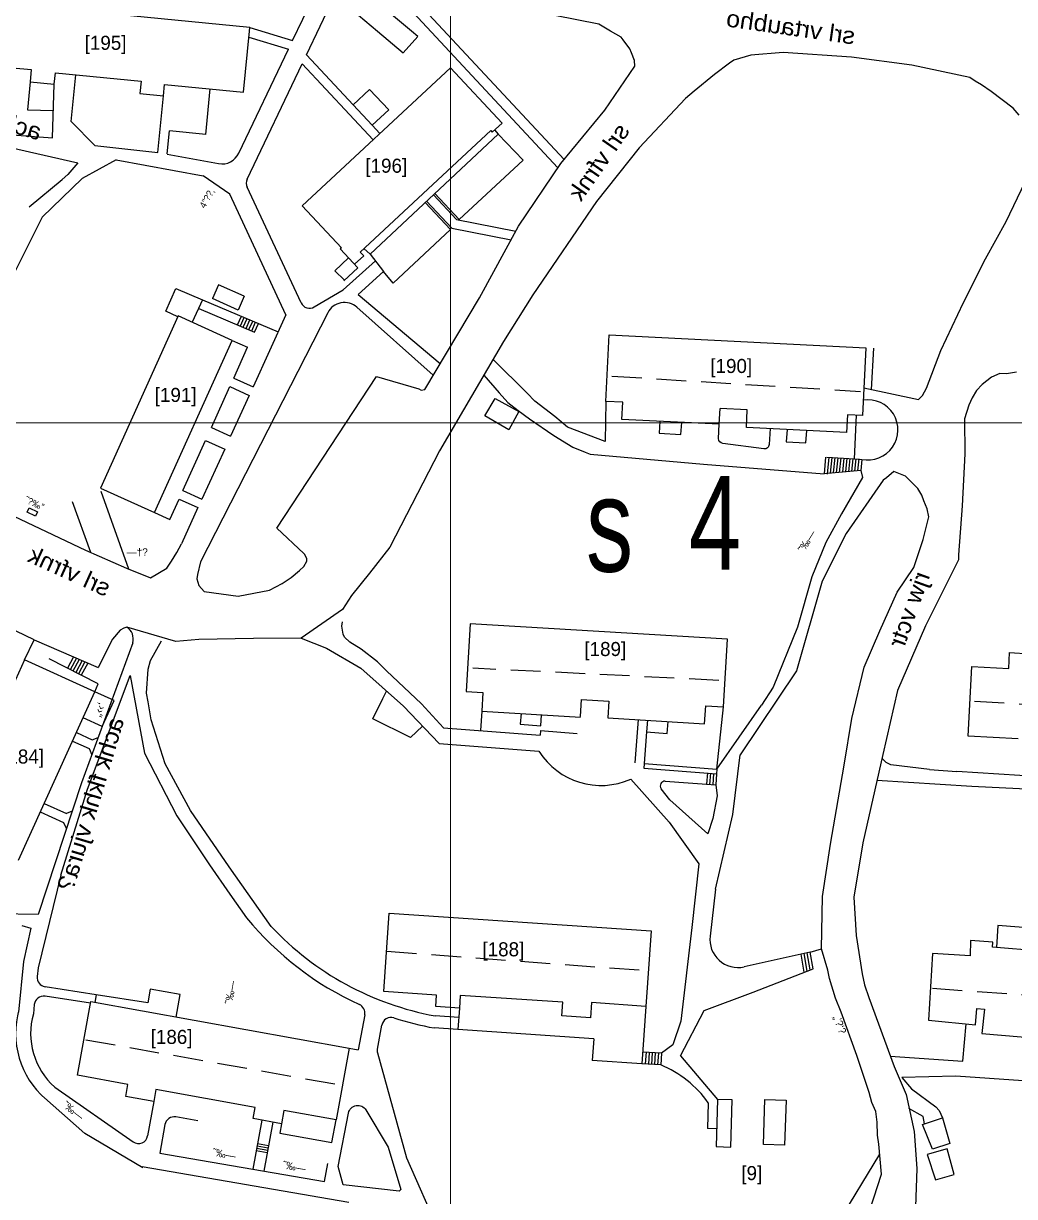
# Model space of a CAD drawing. Header units: millimetres. Extents: x 206768 to 208678, y 737854 to 739416.
# Drawn here: x 207588.9 to 207694.6, y 738225.7 to 738350.8 of the extents above; entities that cross this region are included whole.
import ezdxf
from ezdxf.enums import TextEntityAlignment as Align

# ---------------------------------------------------------------- set-up
doc = ezdxf.new("R2010")
doc.units = ezdxf.units.MM
doc.header["$LTSCALE"] = 0.5
doc.linetypes.add('HIDDEN', pattern=[9.524999999999999, 6.35, -3.175])
doc.layers.get('0').update_dxf_attribs({"color": 2})
for name, color, linetype in [('1BATIM', 6, 'Continuous'), ('1MADREGOT', 60, 'Continuous'), ('F-MADREGOT', 61, 'Continuous'), ('H-HOUSE', 6, 'Continuous'), ('H-MIKLAT', 6, 'Continuous'), ('H-ROOF', 6, 'HIDDEN'), ('H-SCHACHA', 6, 'Continuous'), ('H-ZIBUR', 6, 'Continuous'), ('MISPAR', 1, 'Continuous'), ('reshet', 255, 'Continuous'), ('TEXT', 7, 'Continuous'), ('TR_ANOT_L', 7, 'Continuous')]:
    doc.layers.add(name, color=color, linetype=linetype)
for name, color, linetype, lineweight in [('1COVER', 7, 'Continuous', 25), ('1KAV-ASFLT', 7, 'Continuous', 25), ('1PRAT', 12, 'Continuous', 25), ('R-E-SAFA', 7, 'Continuous', 25), ('R-MER', 7, 'Continuous', 25), ('R-ROAD', 7, 'Continuous', 25), ('rehovot', 7, 'Continuous', 40)]:
    doc.layers.add(name, color=color, linetype=linetype, lineweight=lineweight)
doc.layers.add('help', color=2, linetype='Continuous', lineweight=9, plot=False)
doc.styles.add('NR1', font='narkism$.shx')
doc.styles.add('REHOV-BIG', font='gil1.shx', dxfattribs={"height": 1.8})
doc.styles.add('TRHEBTXT', font='hebtxt')

# ---------------------------------------------------------------- blocks, each defined once
blk = doc.blocks.new('ANOT0')
at = {"style": 'TRHEBTXT', "flags": 8}
blk.add_attdef('TEXT', text='', height=1.6, dxfattribs=at).set_placement((0, -1.155555555555556), align=Align.TOP_CENTER)
blk = doc.blocks.new('ANOT10')
at = {"style": 'TRHEBTXT', "flags": 8}
blk.add_attdef('TEXT', text='', height=1.6, dxfattribs=at).set_placement((0, -1.155555555555556), align=Align.TOP_CENTER)
blk = doc.blocks.new('TR_LOT')
at = {"flags": 8}
blk.add_attdef('LOT', text='', height=3, dxfattribs=at).set_placement((0, 0), align=Align.MIDDLE_CENTER)
blk = doc.blocks.new('ANOT200')
at = {"style": 'TRHEBTXT', "flags": 8}
blk.add_attdef('TEXT', text='', height=1.8, dxfattribs=at).set_placement((0, 0), align=Align.MIDDLE_CENTER)

msp = doc.modelspace()

# ---------------------------------------------------------------- linework, layer by layer
at = {"layer": '1BATIM'}
for p, q in [((207624.0265022367, 738342.1424969835), (207625.7836302868, 738343.7772755668)), ((207627.8271035156, 738341.5808655041), (207625.7836302868, 738343.7772755668)), ((207626.0699754657, 738339.946086921), (207624.0265022367, 738342.1424969835)), ((207626.0699754657, 738339.946086921), (207627.8271035156, 738341.5808655041)), ((207642.1591804965, 738336.24229347), (207639.5048075953, 738339.0067380016)), ((207642.1591804965, 738336.24229347), (207635.3612202101, 738329.8808778507)), ((207635.3612202101, 738329.8808778507), (207632.7428088653, 738332.6789745953)), ((207634.4221339512, 738328.8354481906), (207631.7205814451, 738331.7223915611)), ((207634.4221339512, 738328.8354481906), (207628.2960776701, 738323.102788912)), ((207625.8351698366, 738326.2149234744), (207627.2879768604, 738324.3413900414)), ((207622.0672519881, 738324.4116168699), (207623.549040709, 738325.7901728465)), ((207623.0938552109, 738323.4193035006), (207622.0672519881, 738324.4116168699)), ((207623.0384164625, 738323.3677270397), (207624.5202051834, 738324.7462830164)), ((207628.2960776701, 738323.102788912), (207627.2879768604, 738324.3413900414)), ((207609.6765142368, 738322.9289083742), (207609.0186692157, 738321.4603141691)), ((207612.405760645, 738321.7063642882), (207609.6765142368, 738322.9289083742)), ((207611.7479156239, 738320.2377700825), (207609.0186692157, 738321.4603141691)), ((207612.405760645, 738321.7063642882), (207611.7479156239, 738320.2377700827)), ((207598.5183156329, 738278.5885707398), (207596.4693868325, 738279.5182969203)), ((207597.2580201438, 738275.8111339215), (207598.5183156329, 738278.5885707398)), ((207597.2580201438, 738275.8111339215), (207595.2090913434, 738276.740860102))]:
    msp.add_line(p, q, dxfattribs=at)
at = {"layer": '1COVER'}
for p, q in [((207617.5641307304, 738348.9736109024), (207620.1284500716, 738354.3519705394)), ((207619.0653069624, 738347.4749961171), (207622.2073099494, 738354.0649795772)), ((207645.8748002048, 738335.3961661584), (207629.0079385424, 738353.5239165187)), ((207646.5418126146, 738336.2941191292), (207630.6294293495, 738353.3960386948)), ((207613.0140953143, 738350.3783703998), (207617.5641307304, 738348.9736109024)), ((207612.9156428708, 738349.3621918507), (207617.1291670373, 738348.0613254732)), ((207611.8375311729, 738336.9627386904), (207617.1291670373, 738348.0613254732)), ((207612.7278320569, 738334.182884372), (207618.6025122589, 738346.5043384015)), ((207626.1552280698, 738338.386365153), (207618.6025122589, 738346.5043384015)), ((207624.0265022367, 738342.1424969835), (207619.0653069624, 738347.4749961171)), ((207593.9487751054, 738340.3480957091), (207594.4314097592, 738345.3270237581)), ((207589.5640684217, 738344.5916174353), (207589.2745292023, 738341.6056222846)), ((207608.314925715, 738338.9756829944), (207608.784283755, 738343.8196652224)), ((207603.2026298298, 738337.0355164671), (207603.7889289806, 738343.0863825966)), ((207589.2745292023, 738341.6056222846), (207592.052554497, 738341.5171796122)), ((207593.9487751054, 738340.3480957091), (207596.4847282221, 738337.7794692687)), ((207604.1841484136, 738336.8990918366), (207604.4219100635, 738339.3528970529)), ((207608.314925715, 738338.9756829944), (207604.4219100635, 738339.3528970529)), ((207626.8873647572, 738339.067522896), (207626.0699754657, 738339.946086921)), ((207587.46, 738337.57), (207594.6604908286, 738335.9533646901)), ((207596.4847282221, 738337.7794692687), (207603.2026298298, 738337.0355164671)), ((207598.744753284, 738336.245426662), (207595.1294520459, 738334.2562567452)), ((207598.744753284, 738336.245426662), (207608.0421738784, 738334.5505607999)), ((207604.1766499972, 738336.8579582386), (207609.6735492552, 738335.8559053781)), ((207594.6604908286, 738335.9533646901), (207593.58, 738334.68)), ((207595.1294520459, 738334.2562567452), (207590.8345007169, 738330.1544165384)), ((207610.861486982, 738332.5920221548), (207608.0421738784, 738334.5505607999)), ((207616.8594061425, 738319.7319091726), (207610.861486982, 738332.5920221548)), ((207618.470279698, 738321.0096999136), (207612.7242075365, 738333.3298288154)), ((207635.0685682609, 738329.9009041801), (207632.5967763767, 738332.5423198761)), ((207634.5589431537, 738328.9819591331), (207631.8666139337, 738331.8590462803)), ((207590.8345007169, 738330.1544165384), (207580.0677140679, 738308.6198964838)), ((207634.5589431537, 738328.9819591331), (207640.9043479268, 738327.7343480102)), ((207635.0685682609, 738329.9009041801), (207641.4078897242, 738328.6544891362)), ((207626.4063886048, 738325.4782823086), (207622.965426203, 738322.4069764832)), ((207627.2879768604, 738324.3413900414), (207624.5539745131, 738321.9010967875)), ((207607.9685179558, 738321.3359191944), (207616.0293671199, 738317.9122841505)), ((207619.888474615, 738320.5733505259), (207622.965426203, 738322.4069764832)), ((207624.5539745131, 738321.9010967875), (207633.3289101727, 738314.531359844)), ((207621.3210789247, 738319.9544660168), (207607.73, 738293.38)), ((207624.4320466996, 738320.5371800782), (207632.5806600489, 738313.2782971367)), ((207616.8594061425, 738319.7319091726), (207613.3554614992, 738312.0505048339)), ((207611.1361857707, 738317.0052245418), (207612.7762584791, 738316.2634958103)), ((207611.2928010162, 738312.9833503935), (207612.7762584791, 738316.2634958103)), ((207679.5409293638, 738316.1645073678), (207679.3198626348, 738311.7602966022)), ((207611.2928010162, 738312.9833503935), (207613.3554614992, 738312.0505048339)), ((207608.9027862148, 738307.6986716662), (207610.8807294987, 738312.0721988888)), ((207610.8807294987, 738312.0721988888), (207612.9404398125, 738311.1406875537)), ((207612.9404398125, 738311.1406875537), (207610.9483357162, 738306.7735646092)), ((207608.9027862148, 738307.6986716662), (207610.9483357162, 738306.7735646092)), ((207605.8674545738, 738300.9871012843), (207608.2846789386, 738306.3319444093)), ((207608.2846789386, 738306.3319444093), (207610.3258031861, 738305.4088386891)), ((207610.3258031861, 738305.4088386891), (207607.8912730366, 738300.071822167)), ((207604.4664114144, 738297.8891861683), (207605.4553830563, 738300.0759497795)), ((207605.4553830563, 738300.0759497795), (207607.4762513498, 738299.1620048865)), ((207605.8674545738, 738300.9871012843), (207607.8912730366, 738300.071822167)), ((207607.4762513498, 738299.1620048865), (207605.7100000002, 738295.2900000004)), ((207602.826338706, 738298.6309148998), (207604.4664114144, 738297.8891861683)), ((207626.1282724536, 738276.6273270182), (207627.1939429698, 738278.7983019697)), ((207627.1939429698, 738278.7983019697), (207627.5880174864, 738279.6011072381)), ((207637.7531642362, 738277.4533881609), (207637.6282071287, 738275.3788209832)), ((207662.8543033767, 738271.2835797212), (207663.5356661704, 738277.9087078876)), ((207630.1678361902, 738274.6444188462), (207626.1282724536, 738276.6273270182)), ((207654.4493923326, 738276.5585718397), (207654.076927234, 738271.9330907771)), ((207594.4967633535, 738275.1708321586), (207596.2016413242, 738274.3972026368)), ((207630.1678361902, 738274.6444188462), (207631.4392996755, 738275.8629046865)), ((207633.6565955173, 738275.6873730533), (207643.9763148731, 738274.8856403864)), ((207644.0150428681, 738275.3841382724), (207643.9763148731, 738274.8856403864)), ((207644.0150428681, 738275.3841382724), (207647.9384102382, 738275.0793342681)), ((207655.3471276425, 738275.2483941535), (207655.0340882881, 738271.360895402)), ((207594.0835426114, 738274.2602012684), (207595.8569662606, 738273.4554674908)), ((207596.2016413241, 738274.3972026367), (207596.828808135, 738274.6601315165)), ((207633.2082099431, 738274.0170852767), (207643.8446396901, 738273.1907475737)), ((207595.8569662606, 738273.4554674907), (207596.14043034, 738272.7793178689)), ((207655.0340882881, 738271.360895402), (207662.8174051035, 738270.7849430625)), ((207655.0742215387, 738271.8592926778), (207662.8543033767, 738271.2835797212)), ((207657.3400794241, 738269.9869749754), (207662.7288492478, 738269.5882150815)), ((207702.18, 738270.12), (207688.43, 738271.03)), ((207591.0670311943, 738267.6125957693), (207593.4487935974, 738266.5318136015)), ((207590.6538195584, 738266.7019607467), (207593.1337948196, 738265.5766121242)), ((207594.0607001676, 738266.8000497525), (207593.4487935973, 738266.5318136014)), ((207593.1337948196, 738265.5766121241), (207593.4325191396, 738264.8951552311)), ((207590.4200000007, 738255.7599999999), (207583.1486196269, 738255.8878112222)), ((207625.2623084212, 738245.0784135984), (207624.5835750672, 738241.3163118113)), ((207635.3711660764, 738245.7816560132), (207635.215169247, 738243.4869523309)), ((207655.2678624955, 738245.966936005), (207654.8514488614, 738239.8469437523)), ((207689.0964088721, 738240.1237101798), (207689.4419137362, 738244.0924230212)), ((207649.7072210105, 738242.5019100974), (207635.215169247, 738243.4869523309)), ((207649.7072210105, 738242.5019100974), (207649.5511323929, 738240.2072126538)), ((207654.8514488614, 738239.8469437523), (207649.5511323929, 738240.2072126538)), ((207614.2735378837, 738233.8284809653), (207613.3285630124, 738228.5891491331)), ((207615.4544833233, 738233.6154836213), (207614.5112551369, 738228.3858361326))]:
    msp.add_line(p, q, dxfattribs=at)
for points in [[(207674.58, 738304.56), (207677.54, 738304.37), (207677.7427401761, 738309.0145931264)], [(207672.81, 738251.75), (207674.02, 738252.09), (207674.13, 738257.68), (207674.97, 738263.27), (207676.43, 738271.68), (207677.24, 738276.67), (207678.56, 738282.15), (207680.22, 738286.02), (207682.08, 738290.13), (207683.84, 738292.79), (207684.85, 738295.77)]]:
    msp.add_lwpolyline(points, dxfattribs=at)
msp.add_lwpolyline([(207668.5338673482, 738307.6157073694), (207668.4155249665, 738305.8830620517, -0.4328197305003024), (207667.851225306, 738305.421437231), (207663.4606614358, 738306.0012571213, -0.3906578969283115), (207663.0267534941, 738306.5220489495), (207663.1038061295, 738308.0552957711)], format="xyb", dxfattribs=at)
for centre, radius, start, end in [((207610.0322267264, 738337.8234801472), 2, 259.6687545976889, 334.5089102063727), ((207613.6304842801, 738333.7525136436), 1, 154.5089102063727, 205.0042083282681), ((207619.3765564417, 738321.4323847417), 1, 205.0042083282681, 300.7916829724071), ((207623.1017154124, 738319.0437884128), 2, 48.30496562807478, 152.9132645324387), ((207678.9465216748, 738307.4549351501), 3.212359063051578, 258.402803015098, 98.67236283449574), ((207650.4661408102, 738277.3461592008), 7.81739872803683, 212.110876566762, 294.1904350749749), ((207657.3031811509, 738269.4883383167), 0.5, 85.76792213911351, 217.8881158454344), ((207624.2781960976, 738245.255960591), 1, 349.7730884505443, 65.45591817380046), ((207628.0771480003, 738243.7836483199), 1, 72.17565494704994, 169.7730884574045)]:
    msp.add_arc(centre, radius, start, end, dxfattribs=at)
at = {"layer": '1KAV-ASFLT'}
for p, q in [((207692.13, 738313.09), (207691.14, 738312.28)), ((207693.03, 738313.46), (207692.13, 738313.09)), ((207693.75, 738313.44), (207693.03, 738313.46)), ((207694.83, 738313.63), (207693.75, 738313.44)), ((207690.54, 738311.67), (207690.09, 738310.87)), ((207691.14, 738312.28), (207690.54, 738311.67)), ((207689.72, 738310.1), (207689.26, 738308.65)), ((207690.09, 738310.87), (207689.72, 738310.1)), ((207689.26, 738308.65), (207689.27, 738307.26)), ((207689.27, 738307.26), (207689.29, 738306.24)), ((207689.29, 738306.24), (207689.31, 738304.9)), ((207689.31, 738304.9), (207689.03, 738299.34)), ((207689.03, 738299.34), (207688.63, 738294.12)), ((207688.63, 738293.6), (207685.12, 738286.55)), ((207685.12, 738286.55), (207682.13, 738279.64)), ((207682.13, 738279.64), (207680.55, 738272.82)), ((207680.55, 738272.82), (207678.42, 738263.41)), ((207678.42, 738263.41), (207677.45, 738257.63)), ((207677.7, 738253.51), (207678.34, 738249.43)), ((207674.68, 738249.83), (207674.02, 738252.09)), ((207674.87, 738248.93), (207674.68, 738249.83)), ((207675.51, 738246.85), (207674.87, 738248.93)), ((207678.34, 738249.43), (207678.58, 738248.27)), ((207676.09, 738245.34), (207675.51, 738246.85)), ((207679.06, 738246.91), (207681.75, 738239.55)), ((207677.78, 738240.72), (207676.09, 738245.34)), ((207679.08, 738236.77), (207677.78, 738240.72)), ((207681.75, 738239.55), (207683.03, 738236.55)), ((207679.36, 738235.7), (207679.08, 738236.77)), ((207683.03, 738236.55), (207683.9, 738232.62)), ((207679.8, 738234.74), (207679.36, 738235.7)), ((207679.95, 738233.63), (207679.8, 738234.74)), ((207679.99, 738232.22), (207679.95, 738233.63)), ((207683.9, 738232.62), (207684.17, 738228.68)), ((207680.12, 738231.25), (207679.99, 738232.22)), ((207680.42, 738228.07), (207680.12, 738231.25)), ((207684.17, 738228.68), (207684.05, 738224.58)), ((207678.77, 738223.01), (207680.42, 738228.07))]:
    msp.add_line(p, q, dxfattribs=at)
for points in [[(207650.24, 738350.72), (207650.24, 738350.72), (207640.85, 738352.59), (207628.17, 738353.59), (207621.14, 738354.15), (207615.18, 738355.34), (207609.37, 738358.2), (207605.67, 738360.97)], [(207631.05, 738311.82), (207631.05, 738311.82), (207631.3, 738311.69), (207631.68, 738311.77), (207637.52, 738321.55), (207641.69, 738329.17), (207646.2, 738335.88), (207650.88, 738341.55), (207654.1, 738346.24), (207654.07, 738346.84), (207653.73, 738347.68), (207653.55, 738348.1), (207652.86, 738349.07), (207652.64, 738349.34), (207651.4921739131, 738350)], [(207651.4921739131, 738350), (207650.24, 738350.72)], [(207695.11, 738341.04), (207694.45, 738341.76), (207692.11, 738343.54), (207691.08, 738344.26), (207690.41, 738344.64), (207689.83, 738345.06), (207683.66, 738346.36), (207677.21, 738347.21), (207669.92, 738347.72), (207666.47, 738347.42)], [(207666.47, 738347.42), (207664.66, 738346.89), (207664.18, 738346.58), (207662.59, 738345.36), (207660.42, 738343.57), (207659.48, 738342.8), (207654.55, 738337.53), (207650.01, 738331.81), (207643.2, 738321.86), (207640.09, 738316.89), (207633.26, 738305.22), (207627.93, 738294.94), (207625.78, 738292.17), (207623.87, 738289.79), (207622.91, 738288.28), (207618.5, 738285.24), (207613.39, 738285.2), (207607.56, 738285.08), (207605.12, 738284.87), (207599.87, 738286.42)], [(207678.5272868263, 738311.9282704875), (207684.37, 738310.69), (207684.8, 738311.11), (207685.2, 738311.91), (207686.74, 738315.91), (207689.17, 738321.04), (207691.49, 738325.69), (207693.72, 738329.69), (207695.75, 738333.9)], [(207548.5028645726, 738317.0180758893), (207560.03, 738312.06), (207570.41, 738306.59), (207582.93, 738300.58), (207595.48, 738294.62), (207599.84, 738292.71), (207602.4, 738291.68), (207604.16, 738292.72), (207604.66, 738293.45), (207605.22, 738294.39), (207605.71, 738295.29)], [(207619.08, 738293.7), (207619.08, 738293.7), (207618.87, 738294.17), (207618.78, 738294.28), (207615.9, 738296.96), (207626.51, 738313.16), (207631.05, 738311.82)], [(207684.85, 738295.77), (207685.46, 738298.17), (207685.27, 738299.03), (207684.92, 738299.88), (207684.71, 738300.5), (207684.3, 738301.2), (207682.96, 738302.52), (207681.74, 738303.02)]]:
    msp.add_lwpolyline(points, dxfattribs=at)
msp.add_lwpolyline([(207633.21, 738221.94), (207629.75, 738229.77), (207626.6539459292, 738240.9711712317, -0.1125123842469956), (207626.6336920742, 738241.415133037), (207627.0930356768, 738243.9611953124)], format="xyb", dxfattribs=at)
at = {"layer": '1MADREGOT'}
for p, q in [((207607.5775925996, 738320.4154968099), (207613.5137764266, 738317.8942578483)), ((207611.6908541969, 738318.6684964304), (207612.1030355832, 738319.5798908715)), ((207611.9946745685, 738318.5394566668), (207612.4068559548, 738319.450851108)), ((207612.2984949401, 738318.410416903), (207612.7106763264, 738319.3218113442)), ((207612.6023153118, 738318.2813771394), (207613.0144966981, 738319.1927715805)), ((207612.9061356834, 738318.1523373757), (207613.3183170697, 738319.0637318168)), ((207613.209956055, 738318.023297612), (207613.6221374413, 738318.9346920531)), ((207613.5137764266, 738317.8942578483), (207613.9259578129, 738318.8056522894)), ((207594.2014348447, 738283.2399000413), (207593.5491437415, 738282.0266385898)), ((207594.5051478757, 738283.1079200329), (207593.8432454079, 738281.876781443)), ((207594.8088609068, 738282.9759400247), (207594.1373470741, 738281.7269242961)), ((207595.1125739378, 738282.8439600164), (207594.4314487405, 738281.5770671496)), ((207595.4162869689, 738282.7119800082), (207594.7255504067, 738281.4272100027)), ((207595.72, 738282.58), (207595.0196520731, 738281.277352856)), ((207661.8301045192, 738270.8580016433), (207661.7415486635, 738269.6612736624)), ((207662.1592047139, 738270.833648783), (207662.0706488583, 738269.6369208021)), ((207662.4883049087, 738270.8092959228), (207662.3997490531, 738269.6125679418)), ((207662.8174051035, 738270.7849430625), (207662.7288492478, 738269.5882150815)), ((207672.1573213762, 738249.6106118246), (207671.8421028603, 738251.5345317321)), ((207672.4715475841, 738249.7337412164), (207672.1647352402, 738251.6063544882)), ((207672.7857737921, 738249.8568706083), (207672.4873676201, 738251.6781772441)), ((207673.1, 738249.98), (207672.81, 738251.75)), ((207656.9317004419, 738240.9584307693), (207654.9363045743, 738241.0940602324)), ((207655.2855066918, 738241.0704403102), (207655.2006414751, 738239.8231841528)), ((207655.6147454419, 738241.048038402), (207655.5298802251, 738239.8007822447)), ((207655.9439841919, 738241.0256364938), (207655.8591189751, 738239.7783803365)), ((207656.2732229419, 738241.0032345856), (207656.1883577251, 738239.7559784283)), ((207656.6024616919, 738240.9808326775), (207656.5175964751, 738239.7335765201)), ((207656.9317004419, 738240.9584307693), (207656.8468352251, 738239.7111746119)), ((207656.8468352251, 738239.7111746119), (207654.8514488614, 738239.8469437523)), ((207613.822322248, 738231.3267547127), (207615.0032676876, 738231.1137573686)), ((207613.6891989079, 738230.588663813), (207614.8701443476, 738230.3756664689)), ((207613.7335733546, 738230.8346941129), (207614.9145187942, 738230.6216967688)), ((207613.7779478013, 738231.0807244128), (207614.9588932409, 738230.8677270687))]:
    msp.add_line(p, q, dxfattribs=at)
at = {"layer": '1PRAT'}
msp.add_line((207671.8296323877, 738216.4324094552), (207680.2201473629, 738230.1884379538), dxfattribs=at)
msp.add_lwpolyline([(207590.369215645, 738298.7076686665), (207590.1547239427, 738298.2560124813), (207589.2514115722, 738298.6849958859), (207589.4659032746, 738299.1366520711), (207590.369215645, 738298.7076686665)], dxfattribs=at)
msp.add_arc((207599.0720472152, 738285.1465448481), 1.502802938081109, 344.6520923070889, 57.92855490812383, dxfattribs=at)
at = {"layer": 'F-MADREGOT'}
for p, q in [((207677.54, 738304.37), (207678.3007411379, 738304.3081561226)), ((207678.1988367351, 738303.1082274421), (207674.28, 738302.78)), ((207588.96561486, 738282.9231335605), (207589.99, 738285.07)), ((207589.99, 738285.07), (207596.8308375933, 738282.0972799986))]:
    msp.add_line(p, q, dxfattribs=at)
for points in [[(207674.45, 738304.55), (207674.28, 738302.78)], [(207674.7726037941, 738304.5476369187), (207674.5998799664, 738302.7492770654)], [(207675.0934564738, 738304.5270416454), (207674.9308975906, 738302.8345168032)], [(207675.4143091534, 738304.506446372), (207675.256346386, 738302.8617752049)], [(207675.7351618331, 738304.4858510986), (207675.5817951812, 738302.8890336065)], [(207676.0560145127, 738304.4652558253), (207675.9072439766, 738302.9162920081)], [(207676.3768671923, 738304.444660552), (207676.2326927719, 738302.9435504099)], [(207676.6977198719, 738304.4240652785), (207676.5581415672, 738302.9708088114)], [(207677.0185725516, 738304.4034700051), (207676.8835903625, 738302.998067213)], [(207677.3394252312, 738304.3828747318), (207677.2090391578, 738303.0253256146)], [(207677.6600818422, 738304.3602380372), (207677.5344879531, 738303.0525840162)], [(207677.982635531, 738304.3573532705), (207677.8599367485, 738303.0798424179)], [(207678.3007411379, 738304.3081561226), (207678.1853855438, 738303.1071008194)], [(207596.4693868325, 738279.5182969203), (207596.82, 738280.36), (207591.58, 738283.03)]]:
    msp.add_lwpolyline(points, dxfattribs=at)
at = {"layer": 'H-HOUSE'}
for p, q in [((207613.0140953143, 738350.3783703998), (207585.3385557182, 738353.0611100497)), ((207612.3452262792, 738343.4746274158), (207612.9774369038, 738350)), ((207612.9774369038, 738350), (207613.0140953143, 738350.3783703998)), ((207584.6891834714, 738346.3655792436), (207589.6890663721, 738345.880711446)), ((207589.6890663721, 738345.880711446), (207589.5640684217, 738344.5916174353)), ((207592.1424750672, 738344.3416263622), (207592.2584254928, 738345.5376629758)), ((207592.2584254928, 738345.5376629758), (207601.4011990665, 738344.6514040631)), ((207634.4283726384, 738346.0834476487), (207618.6073621896, 738331.3640599262)), ((207639.9196058295, 738340.181715219), (207634.4283726384, 738346.0834476487)), ((207589.5640684217, 738344.5916174353), (207592.1424750672, 738344.3416263622)), ((207601.4011990665, 738344.6514040631), (207601.2731409698, 738343.3302008625)), ((207603.7889289806, 738343.0863825965), (207603.9057950849, 738344.2923667667)), ((207603.9057950849, 738344.2923667667), (207612.3452262792, 738343.4746274158)), ((207601.2731409698, 738343.3302008625), (207603.7889289806, 738343.0863825966)), ((207638.8825378191, 738339.2168005678), (207639.9196058295, 738340.181715219)), ((207624.7935008994, 738326.4284506531), (207638.7229889037, 738339.3882835006)), ((207639.5048075953, 738339.0067380016), (207625.8351698366, 738326.2149234744)), ((207638.7229889037, 738339.3882835006), (207638.8825378191, 738339.2168005678)), ((207639.1313867079, 738339.4483359505), (207639.5048075953, 738339.0067380016)), ((207618.6073621896, 738331.3640599262), (207622.778285983, 738326.8806179741)), ((207622.778285983, 738326.8806179741), (207622.6476392247, 738326.7590755062)), ((207622.6476392247, 738326.7590755062), (207624.5202051834, 738324.7462830164)), ((207625.1571806584, 738326.0375525233), (207624.7935008994, 738326.4284506531)), ((207625.8351698366, 738326.2149234744), (207625.1861931066, 738326.7938068934)), ((207624.1717879189, 738325.1207914015), (207625.1571806584, 738326.0375525233)), ((207650.9806294697, 738310.4979103144), (207651.3362777254, 738317.5804977593)), ((207651.3362777254, 738317.5804977593), (207678.7419352547, 738316.2046123999)), ((207678.7419352547, 738316.2046123999), (207678.3794327189, 738308.9826411074)), ((207652.8002873568, 738310.406518946), (207650.9806294697, 738310.4979103144)), ((207652.7084128934, 738308.5776074068), (207652.8002873568, 738310.406518946)), ((207663.1038061295, 738308.0552957711), (207663.1890568827, 738309.7516744309)), ((207666.0825714969, 738309.6062331359), (207663.1890568827, 738309.7516744309)), ((207665.9872965208, 738307.711141636), (207666.0825714969, 738309.6062331359)), ((207676.7825542206, 738309.0627794608), (207676.6877720238, 738307.1737227549)), ((207678.3794327189, 738308.9826411074), (207676.7825542206, 738309.0627794608)), ((207663.1038061295, 738308.0552957711), (207652.7084128934, 738308.5776074068)), ((207656.7719741924, 738308.3734356838), (207656.68, 738307.1)), ((207658.9977937343, 738306.9809339271), (207659.0880703747, 738308.2570645222)), ((207676.6877720238, 738307.1737227549), (207665.9872965208, 738307.7111416361)), ((207670.3296833884, 738307.4930503288), (207670.24, 738306.18)), ((207656.68, 738307.1), (207658.9977937343, 738306.9809339271)), ((207672.35, 738306.06), (207672.4314588855, 738307.38749111)), ((207670.24, 738306.18), (207672.35, 738306.06)), ((207636.5325401618, 738286.7704495521), (207636.0973406024, 738279.5475715267)), ((207663.9693644902, 738285.1186798513), (207636.5325401618, 738286.7704495521)), ((207663.5356661704, 738277.9087078876), (207663.9693644902, 738285.1186798513)), ((207693.978303637, 738282.0106327914), (207694.0713672689, 738283.6943324519)), ((207694.0713672689, 738283.6943324519), (207696.226615688, 738283.5752263839)), ((207588.96561486, 738282.9231335605), (207580.8154660385, 738264.961861356)), ((207596.4693868325, 738279.5182969203), (207588.96561486, 738282.9231335605)), ((207689.6488909579, 738274.7874448654), (207690.06026195, 738282.2272351745)), ((207690.06026195, 738282.2272351745), (207693.978303637, 738282.0106327914)), ((207588.3191738162, 738261.5568728698), (207596.4693868325, 738279.5182969203)), ((207636.0973406024, 738279.5475715267), (207637.8728602295, 738279.4406090878)), ((207637.8728602295, 738279.4406090878), (207637.7531642362, 738277.4533881608)), ((207648.2944898492, 738276.886139092), (207648.4028234159, 738278.6853179246)), ((207648.4028234159, 738278.6853179246), (207651.3097940457, 738278.5103103046)), ((207637.7531642362, 738277.4533881608), (207648.2904354141, 738276.8188039709)), ((207651.3097940457, 738278.5103103046), (207651.202853904, 738276.7336808967)), ((207661.5341547107, 738276.1119155735), (207661.6491020773, 738278.0222084941)), ((207661.6491020773, 738278.0222084941), (207663.5356661703, 738277.9087078876)), ((207641.9531936544, 738277.2004505434), (207641.8669078611, 738276.0525322036)), ((207644.0537708631, 738275.8826361584), (207644.119873806, 738277.0699654733)), ((207651.202853904, 738276.7336808967), (207661.5341547107, 738276.1119155735)), ((207655.4461659077, 738276.4783070277), (207655.3471276425, 738275.2483941535)), ((207657.5209687076, 738275.0875335749), (207657.6341150484, 738276.3466303948)), ((207641.8669078611, 738276.0525322036), (207644.0537708631, 738275.8826361584)), ((207655.3471276425, 738275.2483941535), (207657.5209687076, 738275.0875335749)), ((207694.988952427, 738274.4921213688), (207689.6488909579, 738274.7874448654)), ((207627.2935343809, 738247.5400229525), (207627.8626140999, 738255.9161015453)), ((207627.8626140999, 738255.9161015453), (207655.8155019918, 738254.0155424861)), ((207655.8155019918, 738254.0155424861), (207655.2678624955, 738245.966936005)), ((207692.82, 738254.59), (207692.6843650228, 738252.2357643242)), ((207697.3604413531, 738254.2436151536), (207692.82, 738254.59)), ((207689.92, 738252.99), (207689.8760075328, 738251.3612679066)), ((207692.29, 738252.82), (207689.92, 738252.99)), ((207692.2596202861, 738252.2696853018), (207692.29, 738252.82)), ((207685.85, 738251.61), (207685.43, 738244.49)), ((207689.8760075328, 738251.3612679066), (207685.85, 738251.61)), ((207697.6612587359, 738251.8382994789), (207692.2596202861, 738252.2696853018)), ((207632.9184429965, 738247.1578041491), (207627.2935343809, 738247.5400229525)), ((207594.6138239029, 738238.6103563637), (207596.0303253006, 738246.4662750826)), ((207596.0303253006, 738246.4662750826), (207623.5994627436, 738241.4938588038)), ((207632.8366264309, 738245.9539317292), (207632.9184429965, 738247.1578041491)), ((207635.4634832448, 738247.1396358324), (207635.3711660764, 738245.7816560132)), ((207646.4000520036, 738246.3960443236), (207635.4634832448, 738247.1396358324)), ((207646.3026396371, 738244.9635378455), (207646.4000520036, 738246.3960443236)), ((207649.4685983286, 738246.3614685484), (207649.3593679374, 738244.7556455026)), ((207655.2678624955, 738245.966936005), (207649.4685983286, 738246.3614685484)), ((207635.3711660764, 738245.7816560132), (207632.8366264309, 738245.9539317292)), ((207649.3593679374, 738244.7556455026), (207646.3026396371, 738244.9635378455)), ((207690.4371102143, 738243.9937999613), (207690.59, 738245.75)), ((207690.59, 738245.75), (207691.39, 738245.68)), ((207691.39, 738245.68), (207691.12, 738243.06)), ((207685.43, 738244.49), (207690.4371102143, 738243.9937999613)), ((207691.12, 738243.06), (207701.69, 738242.19)), ((207623.5994627436, 738241.4938588038), (207622.2203597126, 738233.8497288281)), ((207599.9974665769, 738237.639575691), (207594.6138239029, 738238.6103563637)), ((207599.7643642991, 738236.346938176), (207599.9974665769, 738237.639575691)), ((207602.7638549396, 738235.806006843), (207599.7643642991, 738236.346938176)), ((207602.995428164, 738237.0900181589), (207602.7638549396, 738235.806006843)), ((207613.5643959125, 738235.1837810167), (207602.995428164, 738237.0900181589)), ((207613.3499884226, 738233.995085195), (207613.5643959125, 738235.1837810167)), ((207616.3780327844, 738233.4488793915), (207613.3499884226, 738233.995085195)), ((207616.632200705, 738234.8578495664), (207616.3780327844, 738233.4488793915)), ((207622.2203597126, 738233.8497288281), (207616.632200705, 738234.8578495664))]:
    msp.add_line(p, q, dxfattribs=at)
at = {"layer": 'H-MIKLAT'}
for p, q in [((207662.9226646702, 738236.0434839941), (207662.7814130775, 738231.0052793112)), ((207664.4836390109, 738235.9997047448), (207662.9226646702, 738236.0434839941)), ((207664.3423840688, 738230.9615313999), (207664.4836390109, 738235.9997047448)), ((207662.7814130775, 738231.0052793112), (207664.3423840688, 738230.9615313999))]:
    msp.add_line(p, q, dxfattribs=at)
at = {"layer": 'H-ROOF'}
for points in [[(207651.65, 738313.19), (207678.18, 738311.55)], [(207663.05, 738280.74), (207636.8, 738282.03)], [(207690.33, 738278.51), (207724.84, 738276.58)], [(207627.64, 738251.84), (207654.9, 738249.82)], [(207685.86, 738247.89), (207720.93, 738245.51)], [(207595.5, 738242.41), (207622.51, 738237.62)]]:
    msp.add_lwpolyline(points, dxfattribs=at)
at = {"layer": 'H-SCHACHA'}
for p, q in [((207602.38, 738247.81), (207602.1411007947, 738246.3436555295)), ((207605.56, 738247.23), (207602.38, 738247.81)), ((207596.6, 738247.21), (207596.461799643, 738246.3923808752)), ((207605.1456792696, 738244.8222144168), (207605.56, 738247.23)), ((207621.76, 738231.45), (207622.2203597126, 738233.8497288281)), ((207616.37, 738233.45), (207616.2036666426, 738232.4510039715)), ((207616.2036666426, 738232.4510039715), (207621.76, 738231.45))]:
    msp.add_line(p, q, dxfattribs=at)
for points in [[(207630.2414285716, 738350), (207626.17, 738353.42), (207624.59, 738351.7), (207626.6156218904, 738349.9999999999)], [(207626.6156218904, 738349.9999999999), (207629.38, 738347.68)], [(207629.38, 738347.68), (207630.92, 738349.43), (207630.2414285716, 738350)], [(207640.64, 738307.45), (207638.1, 738308.97), (207639.2, 738310.82), (207641.72, 738309.43), (207640.64, 738307.45)], [(207602.1411007947, 738246.3436555295), (207596.6, 738247.21)], [(207667.9666980987, 738236.0448275487), (207670.2255224627, 738235.9664827883), (207670.0583497944, 738231.1451937848), (207667.7995260973, 738231.2234932914), (207667.9666980987, 738236.0448275487)], [(207685.84, 738230.72), (207684.78, 738233.38), (207686.9, 738234.08), (207687.7, 738231.34), (207685.84, 738230.72)], [(207686.18, 738227.45), (207688.16, 738228.03), (207687.42, 738230.77), (207685.29, 738230.15), (207686.18, 738227.45)]]:
    msp.add_lwpolyline(points, dxfattribs=at)
at = {"layer": 'H-ZIBUR'}
for p, q in [((207604.0461854868, 738320.1044026215), (207605.11, 738322.55)), ((207605.11, 738322.55), (207607.9685179558, 738321.3359191944)), ((207607.9685179558, 738321.3359191944), (207606.8664355327, 738318.9361828839)), ((207605.3383553946, 738319.5204490686), (207604.0461854868, 738320.1044026215)), ((207605.3784528313, 738319.6091104441), (207597.0686555227, 738301.2349170069)), ((207611.1361857707, 738317.0052245418), (207605.3784528313, 738319.6091104441)), ((207602.826338706, 738298.6309148998), (207611.1361857707, 738317.0052245418)), ((207597.0686555227, 738301.2349170069), (207602.826338706, 738298.6309148998))]:
    msp.add_line(p, q, dxfattribs=at)
at = {"layer": 'help', "elevation": 8.36}
for points in [[(207435.9562545967, 738588.8795111071), (207634.4062545967, 738588.8795111071), (207634.4062545967, 738308.2145111072), (207435.9562545967, 738308.2145111072)], [(207634.4062545967, 738588.8795111071), (207832.8562545967, 738588.8795111071), (207832.8562545967, 738308.2145111072), (207634.4062545967, 738308.2145111072)], [(207435.9562545967, 738308.2145111072), (207634.4062545967, 738308.2145111072), (207634.4062545967, 738027.5495111073), (207435.9562545967, 738027.5495111073)], [(207634.4062545967, 738308.2145111072), (207832.8562545967, 738308.2145111072), (207832.8562545967, 738027.5495111073), (207634.4062545967, 738027.5495111073)]]:
    msp.add_lwpolyline(points, close=True, dxfattribs=at)
at = {"layer": 'R-E-SAFA'}
for p, q in [((207589.99, 738285.07), (207577.94, 738290.78)), ((207599.56, 738286.31), (207599.19, 738286.09)), ((207599.87, 738286.42), (207599.56, 738286.31)), ((207598.37, 738285.13), (207596.8308375933, 738282.0972799986)), ((207599.19, 738286.09), (207598.37, 738285.13))]:
    msp.add_line(p, q, dxfattribs=at)
msp.add_lwpolyline([(207607.73, 738293.38), (207607.41, 738292.02), (207607.34, 738291.58), (207607.57, 738290.86), (207608.13, 738290.2), (207611.78, 738289.73), (207615.12, 738290.35), (207616.45, 738291.08), (207617.42, 738291.71), (207618.32, 738292.47), (207618.77, 738292.89), (207619.09, 738293.44), (207619.08, 738293.7)], dxfattribs=at)
at = {"layer": 'R-MER'}
for p, q in [((207637.9787864724, 738313.2826995802), (207639.6, 738311.4)), ((207639.6, 738311.4), (207640.55, 738310.39)), ((207640.55, 738310.39), (207641.63, 738309.52)), ((207641.63, 738309.52), (207642.85, 738308.62)), ((207642.85, 738308.62), (207645.46, 738306.84)), ((207645.46, 738306.84), (207647.48, 738305.61)), ((207647.48, 738305.61), (207648.8, 738305.09)), ((207648.8, 738305.09), (207649.32, 738304.88)), ((207649.32, 738304.88), (207661.4, 738303.81)), ((207661.4, 738303.81), (207674.28, 738302.78)), ((207595.67, 738269.14), (207600.24, 738281.27)), ((207600.24, 738281.27), (207601.78, 738272.96)), ((207671.33, 738281.75), (207665.33, 738272.81)), ((207662.8543033767, 738271.2835797212), (207667.62, 738278.1)), ((207601.78, 738272.96), (207605.23, 738266.3)), ((207664.54, 738266.44), (207665.33, 738272.81)), ((207662.8543033767, 738271.2835797212), (207662.8174051035, 738270.7849430625)), ((207685.54, 738271.24), (207688.43, 738271.03)), ((207653.6694822229, 738270.2152177015), (207657.76, 738265.6)), ((207592.84, 738259.95), (207595.67, 738269.14)), ((207657.82, 738268.01), (207656.9085754102, 738269.1812775582)), ((207662.7288492478, 738269.5882150815), (207662.87, 738268.43)), ((207661.89, 738264.38), (207657.82, 738268.01)), ((207662.87, 738268.43), (207662.4, 738266.01)), ((207605.23, 738266.3), (207608.7, 738261.05)), ((207662.69, 738258.48), (207664.54, 738266.44)), ((207657.76, 738265.6), (207660.93, 738261.16)), ((207662.4, 738266.01), (207661.89, 738264.38)), ((207660.93, 738261.16), (207660.16, 738254.38)), ((207592.84, 738259.95), (207590.4101119265, 738250.0707367529)), ((207608.7, 738261.05), (207610.86, 738257.93)), ((207610.86, 738257.93), (207612.66, 738255.41)), ((207662.6899999999, 738258.4799999996), (207662.1113158765, 738253.4479641437)), ((207660.16, 738254.38), (207659.01, 738244.38)), ((207672.81, 738251.75), (207665.7435599322, 738250.1769055679)), ((207590.4101119265, 738250.0707367529), (207590.3163708788, 738249.1503701032)), ((207666.72, 738247.48), (207673.1, 738249.98)), ((207596.6, 738247.21), (207591.1567518199, 738248.0610453314)), ((207661.5, 738245.52), (207666.72, 738247.48)), ((207590.0119509365, 738246.1615197605), (207589.9117649765, 738245.1778757893)), ((207595.9988723385, 738246.2918369109), (207591.1612762159, 738247.048189269)), ((207635.3033513449, 738244.7839580819), (207632.7688116994, 738244.9562337978)), ((207658.95, 738240.68), (207661.5, 738245.52)), ((207635.215169247, 738243.4869523309), (207632.6806525485, 738243.6592264872)), ((207659.01, 738244.38), (207658.15, 738241.85)), ((207623.5994627436, 738241.4938588038), (207624.5835750671, 738241.3163118112)), ((207658.15, 738241.85), (207656.9317004419, 738240.9584307693)), ((207658.95, 738240.68), (207662.9226646702, 738236.0434839941)), ((207595.393023207, 738232.413736886), (207591.1046208491, 738236.2120361172)), ((207592.1850279394, 738237.3631833211), (207600.5475771179, 738231.5112356623)), ((207602.7638549396, 738235.806006843), (207602.1050416547, 738232.1530641716)), ((207661.9122445006, 738235.6858295162), (207661.8347787141, 738232.9227563308)), ((207607.472314299, 738233.7422217884), (207605.1104332608, 738234.1682147015)), ((207601.5805751805, 738228.7379634363), (207595.393023207, 738232.413736886)), ((207603.9488124995, 738233.3615814473), (207603.3960421805, 738230.2966185333)), ((207662.834385654, 738232.8947212503), (207661.8347787141, 738232.9227563308)), ((207603.3960421805, 738230.2966185333), (207620.9595231751, 738227.2773340164)), ((207601.5149940793, 738228.8814088854), (207623.57, 738225.09)), ((207620.9595231751, 738227.2773340164), (207621.3303760014, 738229.2104880128))]:
    msp.add_line(p, q, dxfattribs=at)
for points in [[(207578.408767313, 738350), (207577.84, 738348.09), (207577.97, 738342.8), (207578.24, 738342.3), (207584.01, 738339.49), (207587.2, 738338.95), (207591.96, 738338.61), (207592.1424750672, 738344.3416263622)], [(207589.47, 738331.25), (207592.98, 738334.15), (207593.58, 738334.68)], [(207650.9806294697, 738310.4979103144), (207650.93, 738306.22), (207646.9, 738307.76), (207645.56, 738308.88), (207643.42, 738310.53), (207642.61, 738311.36), (207638.9588590988, 738314.9572892656)], [(207678.1853855438, 738303.1071008195), (207678.37, 738302.39), (207676.13, 738298.51), (207674.46, 738295.44), (207672.97, 738291.77), (207671.46, 738286.4), (207668.84, 738280), (207667.62, 738278.1)], [(207681.74, 738303.02), (207680.93, 738302.35), (207680.59, 738302.08), (207676.63, 738296.42), (207674.08, 738291.32), (207671.33, 738281.75)], [(207600.0995774047, 738292.6055606535), (207597.1326890398, 738300.869496282)], [(207594.0583665586, 738299.8265845259), (207595.9936100602, 738294.3950010975)], [(207633.6565955174, 738275.6873730533), (207631.33, 738278.25), (207627.59, 738281.77), (207626.62, 738282.73), (207624.87, 738284.05), (207623.68, 738284.81), (207623.12, 738285.33), (207622.98, 738285.66), (207622.81, 738286.52), (207622.88, 738286.98)], [(207615.29, 738254.49), (207610.81, 738260.85), (207606.69, 738266.85), (207603.99, 738271.84), (207602.48, 738276.53), (207602.15, 738278.45), (207601.98, 738279.36), (207602.17, 738281.93), (207602.41, 738282.86), (207603.58, 738284.95)], [(207618.5, 738285.24), (207621.18, 738284.17), (207624.86, 738282.03), (207629.42, 738277.97), (207633.2082099433, 738274.0170852768)], [(207600.5212548576, 738284.7487837638), (207595.05, 738269.8), (207590.42, 738255.76)], [(207685.54, 738271.24), (207681.42, 738271.74), (207680.91, 738271.99), (207680.4608110601, 738272.4259775004)], [(207715.8332815102, 738237.7728952665), (207720.29, 738236.03), (207721.61, 738235.49), (207722.2, 738235.38), (207723.02, 738236.12), (207723.71, 738237.41), (207723.89, 738238.67), (207724.22, 738240.03), (207726.17, 738250.03), (207727.95, 738259.21), (207727.69, 738266.25), (207726.34, 738266.67), (207724.75, 738266.75), (207722.86, 738266.43), (207719.54, 738266.15), (207714.12, 738266.46), (207707.74, 738267.61), (207698.05, 738269.04), (207690.05, 738269.41), (207679.9251001417, 738270.0592921753)], [(207588.68791142, 738254.5958223924), (207589.64, 738254.29), (207588.87, 738250.74), (207588.32, 738245.34)], [(207681.3483577812, 738240.6489169999), (207689.0964088721, 738240.1237101798)], [(207711.3998336884, 738238.003563613), (207711.46, 738236.84), (207702.72, 738237.53), (207688.34, 738238.51), (207682.59, 738238.37), (207683.6, 738237.16), (207686.19, 738235.25), (207686.55, 738234.87), (207686.9, 738234.08)], [(207684.9901238937, 738233.449380531), (207684.84, 738234.2), (207683.32, 738235.07)]]:
    msp.add_lwpolyline(points, dxfattribs=at)
msp.add_lwpolyline([(207622.45, 738228.87), (207623.5469523142, 738234.5881113363, -0.6880790932976177), (207625.3860655807, 738234.914989371), (207627.77, 738230.95), (207629.13, 738226.43), (207628.94, 738226.27), (207622.98, 738226.93), (207622.45, 738228.87)], format="xyb", dxfattribs=at)
for centre, radius, start, end in [((207638.7169374486, 738276.8743987096), 33.75921209337863, 219.4799855783847, 245.4559181738005), ((207638.4927195627, 738276.2395566332), 31.80266354958673, 223.148455979861, 259.6312870447658), ((207665.091672996, 738253.105223075), 3, 173.4398035994616, 282.5502427174044), ((207591.3112239891, 738249.0490424716), 1, 174.1843734694028, 261.1138149133287), ((207591.0068040468, 738246.0601921289), 1, 81.11381491332878, 174.1843734694028), ((207597.2665132662, 738243.0793534219), 9.248275526694417, 164.0750197425311, 228.9672241382197), ((207597.2665132662, 738243.0793534219), 7.648275526694417, 164.0750197425311, 228.3639677419497), ((207638.7169374486, 738276.8743987096), 33.75921209337863, 252.1756549486374, 259.6998913305331), ((207652.5426492444, 738229.0951077464), 11.45543070557449, 35.12316088286709, 67.93036182311869), ((207604.9329354741, 738233.1840935018), 1, 79.77595324843334, 169.7765262016506), ((207601.12091868, 738232.3305521171), 1, 235.0164266834866, 349.7765262016506)]:
    msp.add_arc(centre, radius, start, end, dxfattribs=at)
at = {"layer": 'R-ROAD'}
for p, q in [((207688.63, 738294.12), (207688.63, 738293.6)), ((207677.45, 738257.63), (207677.7, 738253.51)), ((207678.58, 738248.27), (207679.06, 738246.91))]:
    msp.add_line(p, q, dxfattribs=at)

# ---------------------------------------------------------------- block references
at = {"layer": 'MISPAR', "xscale": 0.5, "yscale": 0.5, "zscale": 0.5}
for p, values in [((207597.616496487, 738348.7444809604), {'LOT': '[195]'}), ((207627.567596863, 738335.6351669179), {'LOT': '[196]'}), ((207664.3739769844, 738314.2720963579), {'LOT': '[190]'}), ((207650.9353468537, 738284.081780851), {'LOT': '[189]'}), ((207640.0619733893, 738252.0509144919), {'LOT': '[188]'}), ((207604.6594131805, 738242.7078525274), {'LOT': '[186]'})]:
    msp.add_blockref('TR_LOT', p, dxfattribs=at).add_auto_attribs(values)
at = {"layer": 'MISPAR'}
ref = msp.add_blockref('TR_LOT', (207602.7477289168, 738307.4880537398), dxfattribs=dict(at, xscale=0.5, yscale=0.5, zscale=0.5))
ref.add_attrib('LOT', '[191]', dxfattribs={"layer": '0', "height": 1.5, "flags": 8}).set_placement((207605.0934317838, 738311.1868791401), align=Align.MIDDLE_CENTER)
ref = msp.add_blockref('TR_LOT', (207588.2675220968, 738274.8058054008), dxfattribs=dict(at, xscale=0.5, yscale=0.5, zscale=0.5))
ref.add_attrib('LOT', '[184]', dxfattribs={"layer": '0', "height": 1.5, "flags": 8}).set_placement((207588.8159482694, 738272.6149994471), align=Align.MIDDLE_CENTER)
ref = msp.add_blockref('TR_LOT', (207665.5455917288, 738226.1383593419), dxfattribs=dict(at, xscale=0.5, yscale=0.5, zscale=0.5))
ref.add_attrib('LOT', '[9]', dxfattribs={"layer": '0', "height": 1.5, "flags": 8}).set_placement((207666.5684363289, 738228.1832716486), align=Align.MIDDLE_CENTER)
at = {"layer": 'TEXT'}
ref = msp.add_blockref('ANOT10', (207673.0146705879, 738294.7137007227), dxfattribs=dict(at, xscale=0.499999999991323, yscale=0.5, zscale=0.5, rotation=58.30197250781162))
ref.add_attrib('TEXT', '˜‰—', dxfattribs={"layer": '0', "height": 0.8000000000000002, "rotation": 58.30197250639284, "style": 'TRHEBTXT', "flags": 8}).set_placement((207672.1106358486, 738295.8034684359), align=Align.TOP_CENTER)
at = {"layer": 'TEXT', "xscale": 0.5, "yscale": 0.5, "zscale": 0.5}
msp.add_blockref('ANOT0', (207600.9933649883, 738295.4012194984), dxfattribs=at).add_auto_attribs({'TEXT': '—†\x81'})
at = {"layer": 'TEXT'}
ref = msp.add_blockref('ANOT200', (207595.9340364236, 738278.3384927005), dxfattribs=dict(at, xscale=0.5000000000124514, yscale=0.5, zscale=0.5, rotation=65.5932549440987))
ref.add_attrib('TEXT', '„‹‹‘', dxfattribs={"layer": '0', "height": 0.9, "rotation": 65.5932549440987, "style": 'TRHEBTXT', "flags": 8}).set_placement((207596.9264495007, 738277.6305738601), align=Align.MIDDLE_CENTER)
at = {"layer": 'TEXT', "yscale": 0.5, "zscale": 0.5}
for p, xscale, rotation in [((207609.9917952025, 738247.6286519684), 0.5000000000129239, 80.23642135865462), ((207610.446319456, 738231.1735551103), 0.499999999994471, 349.7759532467923), ((207617.9372196303, 738229.8224835129), 0.499999999994471, 349.7759532467923)]:
    msp.add_blockref('ANOT10', p, dxfattribs=dict(at, xscale=xscale, rotation=rotation)).add_auto_attribs({'TEXT': '˜‰—'})
at = {"layer": 'TEXT'}
ref = msp.add_blockref('ANOT0', (207672.6139670939, 738241.7185023341), dxfattribs=dict(at, xscale=0.5, yscale=0.5, zscale=0.5))
ref.add_attrib('TEXT', '„’\x8c‘\x8e', dxfattribs={"layer": '0', "height": 0.8000000000000002, "rotation": 290.563927644307, "style": 'TRHEBTXT', "flags": 8}).set_placement((207676.3332053053, 738244.1719279394), align=Align.TOP_CENTER)
ref = msp.add_blockref('ANOT10', (207592.1710826923, 738238.4332537182), dxfattribs=dict(at, xscale=0.499999999994471, yscale=0.5, zscale=0.5, rotation=349.7759532467923))
ref.add_attrib('TEXT', '˜‰—', dxfattribs={"layer": '0', "height": 0.8000000000000002, "rotation": 322.0793330331608, "style": 'TRHEBTXT', "flags": 8}).set_placement((207594.4267443459, 738235.1570146326), align=Align.TOP_CENTER)
at = {"layer": 'TR_ANOT_L', "xscale": 0.4500000000123256, "yscale": 0.4499999999534339, "zscale": 0.45, "rotation": 60.92187255904353}
msp.add_blockref('ANOT0', (207607.656512696, 738332.5748771525, 24.53999999999996), dxfattribs=at).add_auto_attribs({'TEXT': '4"\x8c\x8e‚'})
at = {"layer": 'TR_ANOT_L'}
ref = msp.add_blockref('ANOT0', (207589.7725031122, 738298.9910476861), dxfattribs=dict(at, xscale=0.449999999983841, yscale=0.4499999999534339, zscale=0.45, rotation=334.5969382658815))
ref.add_attrib('TEXT', '˜\x8c‰”', dxfattribs={"layer": '0', "height": 0.7200000000000002, "rotation": 334.5969382645089, "style": 'TRHEBTXT', "flags": 8}).set_placement((207590.1816274028, 738299.9560892137), align=Align.TOP_CENTER)

# ---------------------------------------------------------------- texts
at = {"layer": 'rehovot', "ltscale": 2, "style": 'REHOV-BIG', "text_generation_flag": 2, "width": 1.1}
for s, rotation, p in [('srl vrtaubho', 2151.912211068213, (207677.4496844227, 738348.560727308)), ('achk ndsk vnho', 1423.328016205539, (207590.4772013456, 738338.3241993008)), ('srl vfrnk', 415.3118638172457, (207653.61737554, 738339.3450987492)), ('srl vfrnk', 695.645672584694, (207597.6131881683, 738289.635315712)), ('rjw vctr', 1510.170926892217, (207685.6202999707, 738291.9339680112)), ('achk fkhk vjura?', 1873.361938369725, (207599.6126919441, 738276.4897451648))]:
    msp.add_text(s, height=1.8, rotation=rotation, dxfattribs=at).set_placement(p)
at = {"layer": 'reshet', "lineweight": -3, "style": 'NR1', "width": 0.75}
for s, p in [('4', (207659.8603876099, 738292.5489441075)), ('s', (207648.8852737337, 738292.3330535558))]:
    msp.add_text(s, height=10, dxfattribs=at).set_placement(p)

doc.saveas('drawing.dxf')
